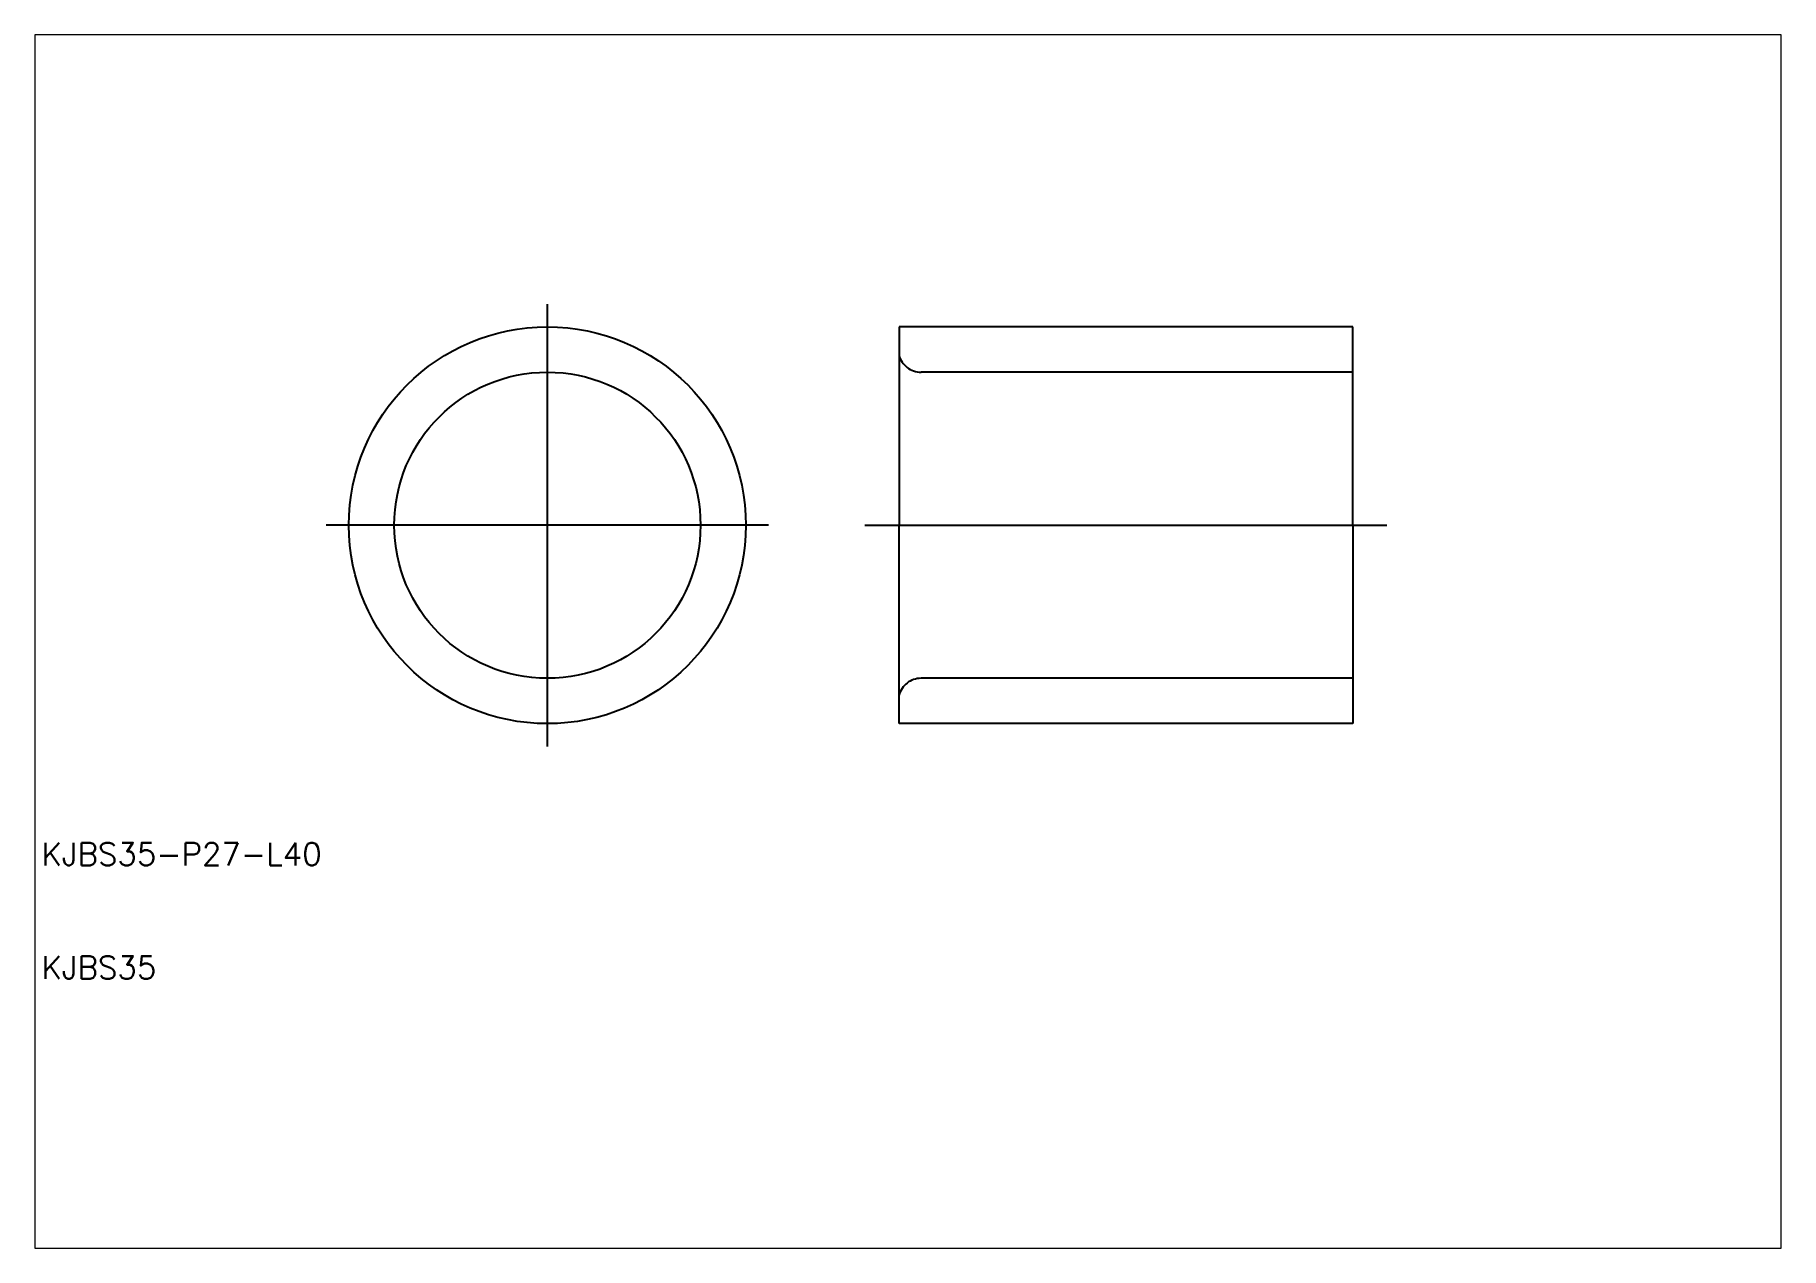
# Paper-space layout 'レイアウト1' of a CAD drawing. Extents: x 1.12 to 10.1, y 0.78 to 7.02.
# The model-space entities are those that its viewports show. They can reach past a viewport. Long polylines and large blocks are cut down to what shows.
import ezdxf

# ---------------------------------------------------------------- set-up
doc = ezdxf.new("R2010")
doc.units = 0
doc.header["$LTSCALE"] = 0.25
doc.header["$MEASUREMENT"] = 0
doc.linetypes.add('CENTER', pattern=[50.8, 31.75, -6.35, 6.35, -6.35])
doc.linetypes.add('DASHED', pattern=[19.05, 12.7, -6.35])
doc.layers.get('0').update_dxf_attribs({"linetype": 'CONTINUOUS'})
doc.layers.add('CENTER', color=1, linetype='CENTER')
doc.styles.get("Standard").update_dxf_attribs({"font": 'txt.shx', "bigfont": 'extfont.shx'})

msp = doc.modelspace()

# ---------------------------------------------------------------- linework, layer by layer
at = {"color": 7, "linetype": 'Continuous'}
for p, q in [((53, 67.5), (53, 50)), ((93, 67.5), (53, 67.5)), ((93, 50), (93, 67.5)), ((53, 32.5), (53, 50)), ((93, 50), (93, 32.5)), ((93, 32.5), (53, 32.5))]:
    msp.add_line(p, q, dxfattribs=at)
at = {"color": 3, "linetype": 'DASHED'}
for p, q in [((93, 63.5), (54.94, 63.5)), ((93, 36.5), (54.94, 36.5))]:
    msp.add_line(p, q, dxfattribs=at)
at = {"color": 7, "linetype": 'Continuous'}
for radius in [17.5, 13.5]:
    msp.add_circle((22, 50), radius, dxfattribs=at)
at = {"color": 3, "linetype": 'DASHED'}
for centre, start, end in [((54.94, 65.5), 194.4775, 270), ((54.94, 34.5), 90, 165.5225)]:
    msp.add_arc(centre, 2, start, end, dxfattribs=at)
at = {"layer": 'CENTER', "color": 1, "linetype": 'CENTER'}
for p, q in [((22, 30.5), (22, 69.5)), ((41.5, 50), (2.5, 50)), ((50, 50), (96, 50))]:
    msp.add_line(p, q, dxfattribs=at)

# ---------------------------------------------------------------- texts
for s, p in [('KJBS35-P27-L40', (-22.59, 20)), ('KJBS35', (-22.59, 10))]:
    msp.add_text(s, height=2).set_placement(p)

psp = doc.layouts.new('レイアウト1')

# ---------------------------------------------------------------- viewports
at = {"layer": '0', "color": 7, "linetype": 'Continuous'}
psp.add_viewport(center=(5.6137, 3.9021), size=(8.982, 6.243333), view_center_point=(53.7901, 39.7467), view_height=106.997901, dxfattribs=at)

doc.saveas('drawing.dxf')
